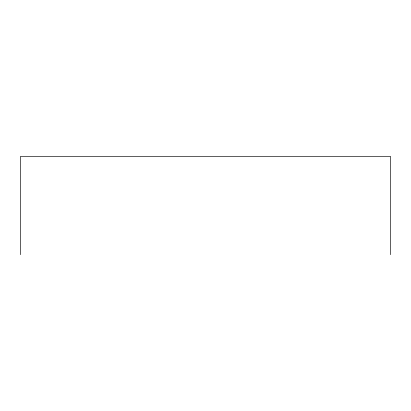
<?xml version="1.0" encoding="UTF-8"?>
<svg xmlns="http://www.w3.org/2000/svg" width="411" height="411" viewBox="0 0 411 411"><rect width="100%" height="100%" fill="white"/><g stroke="black" fill="none" stroke-linecap="round" stroke-linejoin="round"><path stroke-width="0.62" d="M390.45 254.661L390.45 156.339L20.55 156.339L20.55 254.661"/></g></svg>
